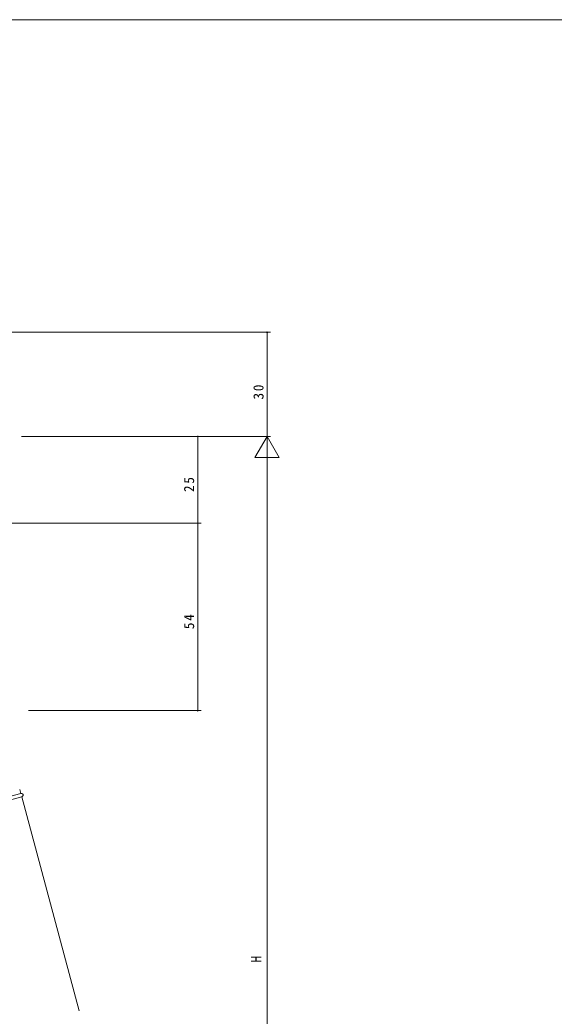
# Model space of a CAD drawing. Units: millimetres on the paper. Extents: x -420 to 373, y -297 to 267.
# Drawn here: x -258.9 to -105, y -22.6 to 264.4 of the extents above; entities that cross this region are included whole.
import ezdxf
from ezdxf.enums import TextEntityAlignment as Align

# ---------------------------------------------------------------- set-up
doc = ezdxf.new("R2010")
doc.units = ezdxf.units.MM
for name, color, linetype, lineweight in [('0-1_YKK_ZWAK', 7, 'Continuous', 9), ('0-5_YKK_13', 4, 'Continuous', 9), ('0-6_YKK_D', 6, 'Continuous', 9)]:
    doc.layers.add(name, color=color, linetype=linetype, lineweight=lineweight)
doc.styles.add('ＭＳ ゴシック', font='')
doc.styles.get('ＭＳ ゴシック').set_extended_font_data('MS Gothic')

msp = doc.modelspace()

# ---------------------------------------------------------------- linework, layer by layer
at = {"layer": '0-1_YKK_ZWAK'}
msp.add_line((352.3, 264.425), (-417.7, 264.425), dxfattribs=at)
at = {"layer": '0-5_YKK_13'}
for p, q in [((-258.63, 41.577), (-276.017, 36.918)), ((-258.372, 40.611), (-275.758, 35.952)), ((-258.936, 42.719), (-258.63, 41.577)), ((-258.372, 40.611), (-241.843, -21.075))]:
    msp.add_line(p, q, dxfattribs=at)
msp.add_arc((-258.501, 41.094), 0.5, 284.99998, 105, dxfattribs=at)
at = {"layer": '0-6_YKK_D'}
for p, q in [((-273.7, 174.425), (-186.7, 174.425)), ((-187.7, 174.425), (-187.7, 144.425)), ((-258.461, 144.425), (-206.7, 144.425)), ((-255.544, 144.425), (-186.7, 144.425)), ((-255.487, 144.425), (-186.7, 144.425)), ((-207.7, 119.425), (-207.7, 144.425)), ((-187.7, 144.425), (-191.2, 138.363)), ((-187.7, 144.425), (-187.7, 132.3)), ((-187.7, 144.425), (-184.2, 138.363)), ((-191.2, 138.363), (-184.2, 138.363)), ((-187.7, -148.575), (-187.7, 137.425)), ((-271.218, 119.425), (-206.7, 119.425)), ((-271.218, 119.425), (-206.7, 119.425)), ((-207.7, 119.425), (-207.7, 65.425)), ((-256.44, 65.425), (-206.7, 65.425))]:
    msp.add_line(p, q, dxfattribs=at)
for centre, start, end in [((-187.7, 174.425), 90, 270), ((-187.7, 174.425), 270, 90), ((-207.7, 144.425), 90, 270), ((-207.7, 144.425), 270, 90), ((-207.7, 119.425), 90, 270), ((-207.7, 119.425), 90, 270), ((-207.7, 119.425), 270, 90), ((-207.7, 119.425), 270, 90), ((-207.7, 65.425), 90, 270), ((-207.7, 65.425), 270, 90)]:
    msp.add_arc(centre, 0.106, start, end, dxfattribs=at)

# ---------------------------------------------------------------- texts
at = {"layer": '0-6_YKK_D', "color": 7, "style": 'ＭＳ ゴシック'}
msp.add_text('H', height=2.933, rotation=90, dxfattribs=at).set_placement((-188.5, -7.175), align=Align.BOTTOM_LEFT)
at = {"layer": '0-6_YKK_D', "color": 7, "char_height": 2.933, "attachment_point": 7, "rotation": 90, "style": 'ＭＳ ゴシック'}
for s, insert in [('\\T1.27;\\W0.95;30', (-188.7, 155.055)), ('\\T1.27;\\W0.95;25', (-208.7, 128.405)), ('\\T1.27;\\W0.95;54', (-208.7, 88.905))]:
    msp.add_mtext(s, dxfattribs=dict(at, insert=insert))

doc.saveas('drawing.dxf')
